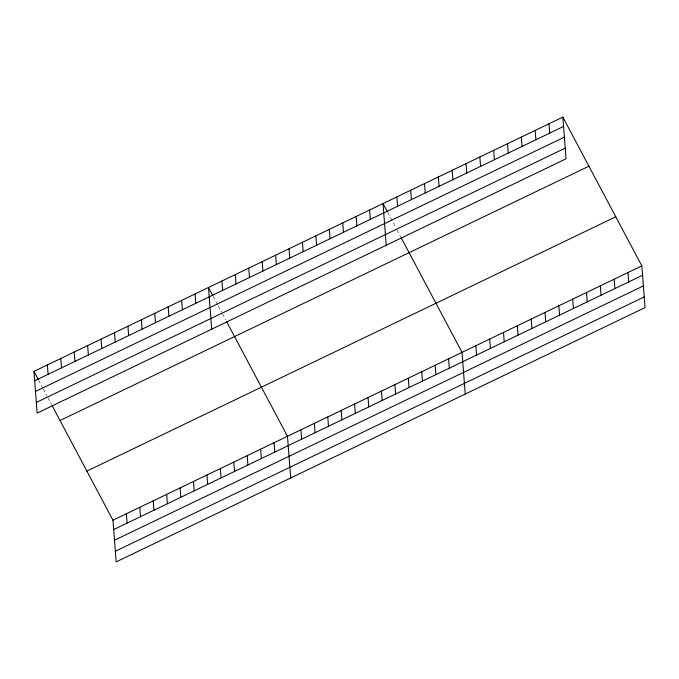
<?xml version="1.0" encoding="UTF-8"?>
<svg xmlns="http://www.w3.org/2000/svg" width="679" height="679" viewBox="0 0 679 679"><rect width="100%" height="100%" fill="white"/><g stroke="black" fill="none" stroke-linecap="round" stroke-linejoin="round"><path stroke-width="0.51" stroke-dasharray="3.4 2.55" d="M387.675 212.34L395.585 227.244M396.986 229.875L400.712 236.886M213.138 296.256L217.798 305.024M218.265 305.906L221.515 312.043M222.449 313.8L225.708 319.936M38.601 380.181L42.794 388.074M43.261 388.948L46.987 395.967M47.912 397.716L51.638 404.735"/><path stroke-width="1.02" d="M562.84 117.102L566.048 158.793L37.158 413.104L33.95 371.413L562.84 117.102L641.842 265.896L645.05 307.587L116.16 561.898L112.952 520.207L52.105 405.609M34.671 380.775L563.562 126.464M35.495 391.443L564.385 137.133M36.335 402.435L565.234 148.132M60.024 420.513L588.914 166.202M86.878 471.107L615.768 216.796M112.952 520.207L641.842 265.896M113.673 529.569L642.563 275.258M114.488 540.238L643.386 285.927M115.337 551.229L644.227 296.918M387.208 211.458L383.015 203.573L386.224 245.263M401.179 237.76L462.017 352.359L465.225 394.049M212.671 295.382L208.487 287.489L211.695 329.188M226.642 321.685L287.48 436.283L290.688 477.974M33.95 371.413L38.143 379.306M628.007 272.542L628.729 281.904M614.181 279.196L614.894 288.558M600.346 285.851L601.068 295.212M586.512 292.496L587.233 301.858M572.677 299.15L573.399 308.512M549.014 123.756L549.727 133.118M558.842 305.796L559.564 315.166M535.179 130.41L535.901 139.772M545.016 312.45L545.738 321.812M521.345 137.056L522.066 146.418M531.182 319.105L531.903 328.466M507.51 143.71L508.231 153.072M517.347 325.75L518.069 335.12M493.684 150.356L494.397 159.726M503.512 332.404L504.234 341.766M479.849 157.01L480.571 166.372M489.686 339.059L490.408 348.42M466.015 163.664L466.736 173.026M475.852 345.704L476.573 355.075M452.18 170.31L452.901 179.68M438.345 176.964L439.067 186.326M448.59 358.818L449.311 368.179M424.519 183.619L425.241 192.98M435.171 365.268L435.884 374.63M410.685 190.264L411.406 199.634M421.744 371.727L422.465 381.089M396.85 196.918L397.571 206.28M408.317 378.178L409.038 387.548M394.889 384.637L395.611 393.998M369.597 210.023L370.318 219.385M381.462 391.096L382.184 400.457M356.169 216.482L356.891 225.844M368.035 397.546L368.756 406.908M342.742 222.933L343.464 232.303M354.616 404.005L355.329 413.367M329.315 229.392L330.036 238.753M341.189 410.456L341.91 419.826M315.888 235.851L316.609 245.212M327.762 416.914L328.483 426.276M302.461 242.301L303.182 251.663M314.335 423.373L315.056 432.735M289.042 248.76L289.763 258.122M300.907 429.824L301.629 439.186M275.615 255.211L276.336 264.581M262.187 261.67L262.909 271.031M274.061 442.733L274.783 452.104M248.76 268.129L249.482 277.49M260.634 449.192L261.356 458.554M235.333 274.579L236.054 283.941M247.207 455.651L247.928 465.013M221.914 281.038L222.627 290.4M233.78 462.102L234.501 471.464M220.352 468.561L221.074 477.923M195.06 293.948L195.781 303.309M206.925 475.011L207.647 484.382M181.632 300.407L182.354 309.768M193.507 481.47L194.228 490.832M168.205 306.857L168.927 316.219M180.079 487.929L180.801 497.291M154.778 313.316L155.499 322.678M166.652 494.38L167.373 503.742M141.359 319.767L142.072 329.137M153.225 500.839L153.946 510.201M127.932 326.226L128.654 335.587M139.798 507.289L140.519 516.66M114.505 332.685L115.226 342.046M126.379 513.748L127.092 523.11M101.078 339.135L101.799 348.497M87.65 345.594L88.372 354.956M74.223 352.045L74.945 361.415M60.804 358.504L61.526 367.865M47.377 364.962L48.099 374.324"/></g></svg>
